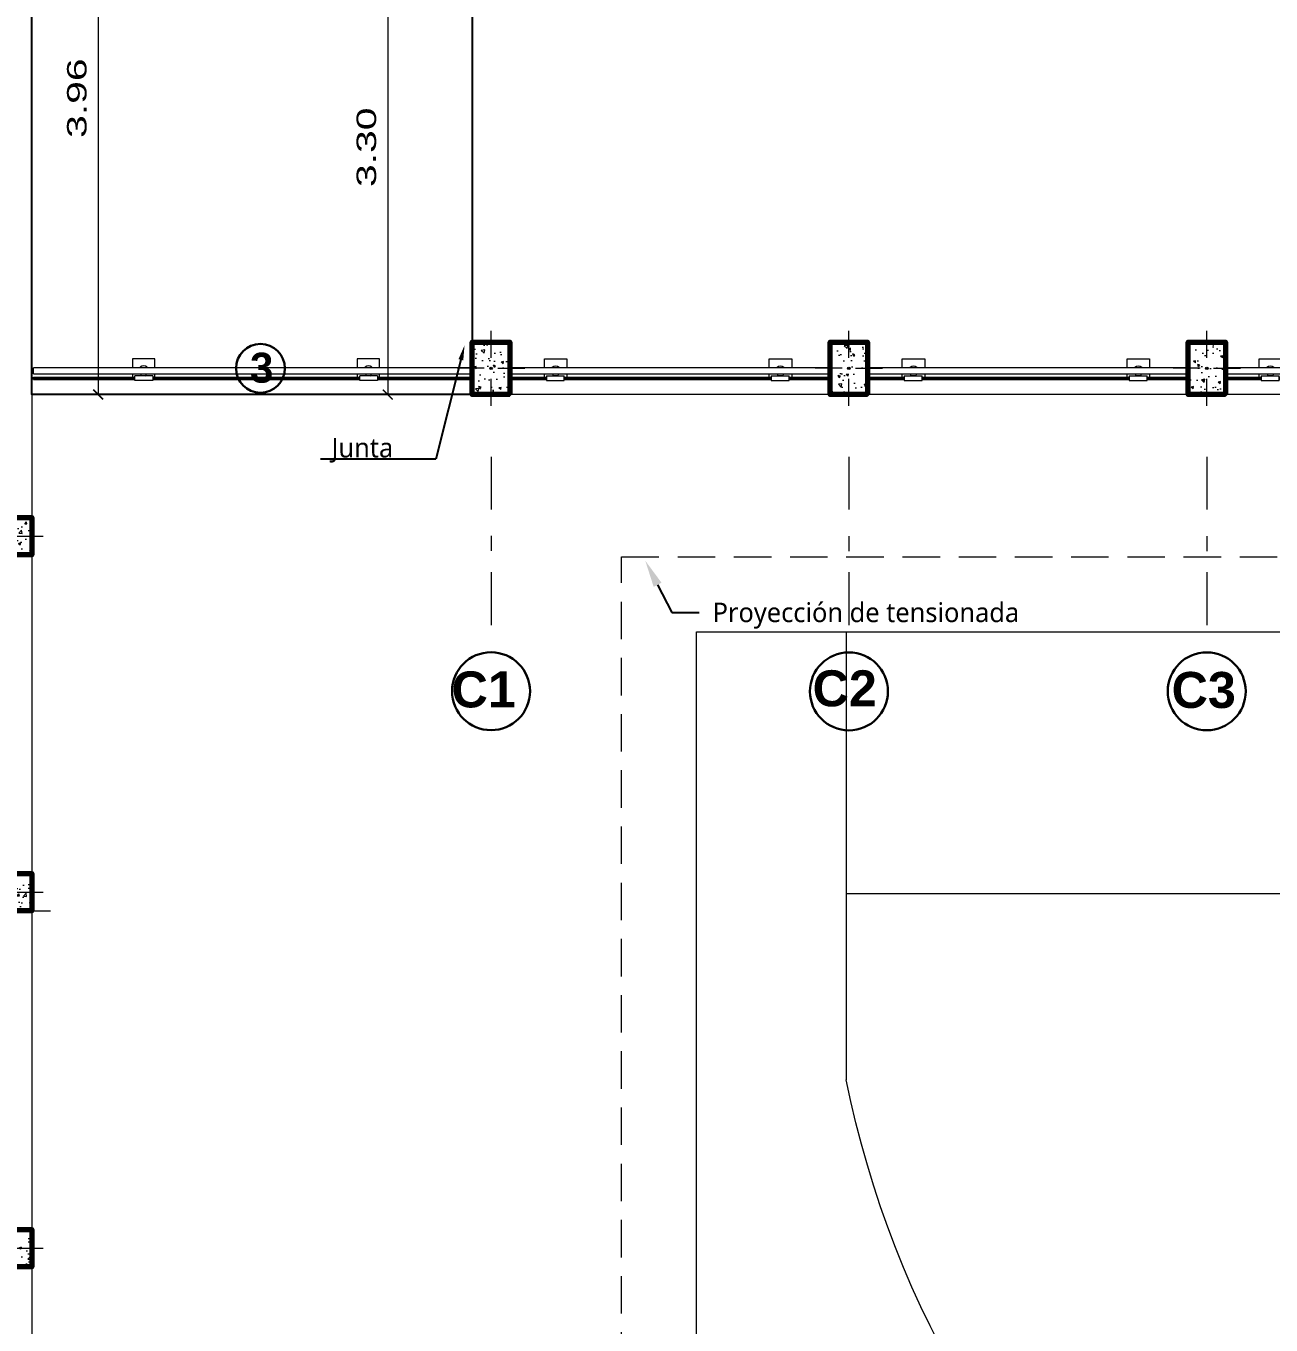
# Model space of a CAD drawing. Header units: millimetres. Extents: x 1 to 121, y 0 to 90.
# Drawn here: x 28.68 to 36.99, y 51.29 to 59.96 of the extents above; entities that cross this region are included whole.
import ezdxf
from ezdxf import colors
from ezdxf.entities.mleader import LeaderData, LeaderLine
from ezdxf.math import Vec2, Vec3

# ---------------------------------------------------------------- set-up
doc = ezdxf.new("R2010")
doc.units = ezdxf.units.MM
for name, pattern in [('CONTINUA', [0]), ('DASHED2', [0.375, 0.25, -0.125]), ('Dot & Dashed', [0.670278, 0.352778, -0.176389, 0, -0.141111]), ('HIDDEN2', [0.1875, 0.125, -0.0625])]:
    doc.linetypes.add(name, pattern=pattern)
for name, color, linetype, lineweight in [('05', 152, 'Continuous', 50), ('0_Pluma_Nº__1', 253, 'Continuous', 9), ('0_Pluma_Nº__2', 250, 'Continuous', 20), ('A-FLOR-HRAL', 11, 'Continuous', 9), ('barandas tipo 1', 200, 'Continuous', 20), ('COLUMNAS 50', 32, 'Continuous', 70), ('cotas', 7, 'Continuous', 5), ('Cotas varias El', 253, 'Continuous', 13), ('GRAFO 0 BLANCO', 7, 'Continuous', 0), ('GRAFO 3', 22, 'Continuous', 30), ('GRAFO 4', 7, 'Continuous', 30), ('letras sr', 7, 'Continuous', 5), ('Proyeccciones', 1, 'DASHED2', 18), ('proyecciones', 1, 'DASHED2', 5)]:
    doc.layers.add(name, color=color, linetype=linetype, lineweight=lineweight)
doc.styles.add('Generales', font='trebuc.ttf', dxfattribs={"height": 0.1})
doc.styles.add('GENERATED_STYLE_1', font='arialbd.ttf')
doc.styles.add('Roberto', font='arial.ttf', dxfattribs={"width": 1.5})
doc.dimstyles.new('1EJESB', dxfattribs={"dimscale": 0, "dimtxt": 0.13, "dimasz": 0.0655, "dimexe": 0.12, "dimexo": 0.12, "dimgap": 0.0755, "dimtad": 1, "dimzin": 4, "dimdsep": 46, "dimtxsty": 'Roberto', "dimblk": 'ARCHTICK', "dimcen": 0.065, "dimclrd": 7, "dimclre": 251, "dimclrt": 7, "dimaunit": 1, "dimadec": 0, "dimazin": 1, "dimtfac": 1, "dimtix": 1, "dimtofl": 0, "dimtmove": 0, "dimatfit": 3, "dimldrblk": 'ARROW', "dimfxl": 1, "dimtolj": 1, "dimtzin": 4, "dimlwd": 9, "dimlwe": 9, "dimarcsym": 0})

# ---------------------------------------------------------------- blocks, each defined once
blk = doc.blocks.new('columna pasillos')
at = {"layer": 'GRAFO 0 BLANCO'}
h = blk.add_hatch(dxfattribs=at)
h.set_pattern_fill('AR-CONC', color=256, scale=0.024, angle=-90)
h.set_pattern_definition([(320, (0, 0), (-0.015060515, -0.17214244), [0.018, -0.198]), (265, (0, 0), (0.18052611, 0.03330032), [0.0144, -0.1584]), (10.45144, (-0.00126, -0.01435), (0.1654656, -0.13884213), [0.01529765, -0.16827411]), (316.1842, (0.048, -7e-10), (-0.03972463, -0.25613792), [0.027, -0.297]), (6.63563, (0.0447, -0.02134), (0.23378846, -0.22431887), [0.02294648, -0.2524113]), (261.18416, (0.048, -7e-10), (0.23378846, -0.22431887), [0.0216, -0.2376]), (291, (0.036, -0.024), (-0.096628536, -0.14325769), [0.018, -0.198]), (236, (0.036, -0.024), (0.17403601, -0.05839568), [0.0144, -0.1584]), (341.45144, (0.02795, -0.03594), (0.07740747, -0.20165337), [0.01529765, -0.16827411]), (307.5, (0, 0), (0.079894525, -0.002918366), [0, -0.15648, 0, -0.1608, 0, -0.159]), (277.5, (0, 0), (0.09465881, -0.06313669), [0, -0.09168, 0, -0.15288, 0, -0.0606]), (237.5, (7e-10, 0.05352), (-0.005413171, -0.128117385), [0, -0.06, 0, -0.1872, 0, -0.2484]), (227.5, (1e-09, 0.07752), (0.024025194, -0.13996468), [0, -0.078, 0, -0.12432, 0, -0.1764])])
h.paths.add_polyline_path([(-235.5347, 35.024), (-235.7847, 35.024), (-235.7847, 34.674), (-235.5347, 34.674)])
h.paths.add_polyline_path([(-235.651, 34.849, -1), (-235.6684, 34.849, -1)], flags=16)
at = {"layer": 'COLUMNAS 50', "color": 1, "linetype": 'Continuous', "lineweight": 9}
for p, q in [((-235.6597, 35.099), (-235.6597, 34.919)), ((-235.7047, 34.849), (-235.8847, 34.849)), ((-235.6147, 34.849), (-235.4347, 34.849)), ((-235.6597, 34.779), (-235.6597, 34.599))]:
    blk.add_line(p, q, dxfattribs=at)
at = {"layer": 'COLUMNAS 50', "linetype": 'Continuous'}
blk.add_lwpolyline([(-235.7847, 35.024), (-235.5347, 35.024), (-235.5347, 34.674), (-235.7847, 34.674)], close=True, dxfattribs=at)
at = {"layer": 'COLUMNAS 50', "color": 1, "linetype": 'Continuous', "lineweight": 9}
blk.add_circle((-235.6597, 34.849), 0.00871, dxfattribs=at)
blk.add_point((-235.6597, 34.849), dxfattribs=at)
blk = doc.blocks.new('Barandilla - 50 x 12mm-V7-Nivel 2')
at = {"layer": 'A-FLOR-HRAL'}
for p, q in [((-26.6, 93), (-88, 93)), ((-88, 93), (-88, 18.2)), ((34.1, 93), (13.1, 93)), ((-88, 18.2), (-88, -56.6)), ((24.9, 2.6), (25.1, 33.6)), ((27, 79.4), (57, 79.4)), ((27, 79.4), (27, -39.6)), ((57, 79.4), (57, -39.6)), ((-88, -56.6), (-26.6, -56.6)), ((13, -56.6), (34.1, -56.6)), ((57, -39.6), (27, -39.6))]:
    blk.add_line(p, q, dxfattribs=at)
for centre, radius, start, end in [((-0.6, 18.2), 39.4, 144.03454, 215.40425), ((-19.3, -77.8), 119.9, 93.50886, 96.31867), ((-19.3, -77.8), 119.9, 68.28199, 74.23071), ((-18.3, 114.4), 119.9, 285.2938, 291.1568), ((-18.3, 114.4), 119.9, 263.12012, 266.04278)]:
    blk.add_arc(centre, radius, start, end, dxfattribs=at)
blk = doc.blocks.new('Barandilla - 50 x 12mm-V8-Nivel 2')
at = {"layer": 'A-FLOR-HRAL'}
for p, q in [((-26.8, 93), (-88, 93)), ((-88, 93), (-88, 18.2)), ((34.1, 93), (13.2, 93)), ((-88, 18.2), (-88, -56.6)), ((24.9, 2.6), (25.1, 33.6)), ((27, 79.4), (57, 79.4)), ((27, 79.4), (27, -39.6)), ((57, 79.4), (57, -39.6)), ((-88, -56.6), (-26.8, -56.6)), ((13.2, -56.6), (34.1, -56.6)), ((57, -39.6), (27, -39.6))]:
    blk.add_line(p, q, dxfattribs=at)
for centre, radius, start, end in [((-0.6, 18.2), 39.4, 144.03454, 215.40425), ((-19.3, -77.8), 119.9, 93.58403, 96.31867), ((-18.3, 114.4), 119.9, 285.37611, 291.1568), ((-19.3, -77.8), 119.9, 68.28199, 74.15247), ((-18.3, 114.4), 119.9, 263.12012, 265.9625)]:
    blk.add_arc(centre, radius, start, end, dxfattribs=at)
blk = doc.blocks.new('Barandilla - Barandilla-557865-Nivel 2')
at = {"layer": 'A-FLOR-HRAL'}
for p, q in [((47722.7, 72178.7), (44789.5, 72178.7)), ((44789.5, 72138.7), (44789.5, 72178.7)), ((44789.5, 72138.7), (47722.7, 72138.7)), ((44789.5, 72109.8), (44789.5, 72117.8)), ((44789.5, 72117.8), (45466.5, 72117.8)), ((45585.5, 72117.8), (46966.5, 72117.8)), ((47085.5, 72117.8), (47722.7, 72117.8)), ((44789.5, 72108.3), (44789.5, 72109.8)), ((44789.5, 72109.8), (45466.5, 72109.8)), ((44789.5, 72100.3), (44789.5, 72108.3)), ((44789.5, 72108.3), (45466.5, 72108.3)), ((44789.5, 72100.3), (45466.5, 72100.3)), ((45585.5, 72109.8), (46966.5, 72109.8)), ((45585.5, 72108.3), (46966.5, 72108.3)), ((45585.5, 72100.3), (46966.5, 72100.3)), ((47085.5, 72109.8), (47722.7, 72109.8)), ((47085.5, 72108.3), (47722.7, 72108.3)), ((47085.5, 72100.3), (47722.7, 72100.3))]:
    blk.add_line(p, q, dxfattribs=at)
at = {"rotation": 269.9999999999998}
for name, p in [('Barandilla - 50 x 12mm-V8-Nivel 2', (45506.1, 72151.9)), ('Barandilla - 50 x 12mm-V7-Nivel 2', (47006.1, 72151.9))]:
    blk.add_blockref(name, p, dxfattribs=at)
blk = doc.blocks.new('Barandilla - 50 x 12mm-V9-Nivel 2')
at = {"layer": 'A-FLOR-HRAL'}
for p, q in [((-26.7, 93), (-88, 93)), ((-88, 93), (-88, 18.2)), ((34.1, 93), (13.2, 93)), ((-88, 18.2), (-88, -56.6)), ((24.9, 2.6), (25.1, 33.6)), ((27, 79.4), (57, 79.4)), ((27, 79.4), (27, -39.6)), ((57, 79.4), (57, -39.6)), ((-88, -56.6), (-26.7, -56.6)), ((13.2, -56.6), (34.1, -56.6)), ((57, -39.6), (27, -39.6))]:
    blk.add_line(p, q, dxfattribs=at)
for centre, radius, start, end in [((-0.6, 18.2), 39.4, 144.03454, 215.40425), ((-19.3, -77.8), 119.9, 93.54165, 96.31867), ((-18.3, 114.4), 119.9, 285.37611, 291.1568), ((-19.3, -77.8), 119.9, 68.28199, 74.15247), ((-18.3, 114.4), 119.9, 263.12012, 266.01189)]:
    blk.add_arc(centre, radius, start, end, dxfattribs=at)
blk = doc.blocks.new('Barandilla - 50 x 12mm-V10-Nivel 2')
at = {"layer": 'A-FLOR-HRAL'}
for p, q in [((-26.8, 93), (-88, 93)), ((-88, 93), (-88, 18.2)), ((34.1, 93), (13.1, 93)), ((-88, 18.2), (-88, -56.6)), ((24.9, 2.6), (25.1, 33.6)), ((27, 79.4), (57, 79.4)), ((27, 79.4), (27, -39.6)), ((57, 79.4), (57, -39.6)), ((-88, -56.6), (-26.8, -56.6)), ((13.1, -56.6), (34.1, -56.6)), ((57, -39.6), (27, -39.6))]:
    blk.add_line(p, q, dxfattribs=at)
for centre, radius, start, end in [((-0.6, 18.2), 39.4, 144.03454, 215.40425), ((-19.3, -77.8), 119.9, 93.58403, 96.31867), ((-19.3, -77.8), 119.9, 68.28199, 74.2086), ((-18.3, 114.4), 119.9, 285.32596, 291.1568), ((-18.3, 114.4), 119.9, 263.12012, 265.9625)]:
    blk.add_arc(centre, radius, start, end, dxfattribs=at)
blk = doc.blocks.new('Barandilla - Barandilla-557970-Nivel 2')
at = {"layer": 'A-FLOR-HRAL'}
for p, q in [((50110.2, 72178.7), (47972.7, 72178.7)), ((47972.7, 72138.7), (50110.2, 72138.7)), ((47972.7, 72117.8), (48212.1, 72117.8)), ((48331.1, 72117.8), (49712.1, 72117.8)), ((49831.1, 72117.8), (50110.2, 72117.8)), ((47972.7, 72109.8), (48212.1, 72109.8)), ((47972.7, 72108.3), (48212.1, 72108.3)), ((47972.7, 72100.3), (48212.1, 72100.3)), ((48331.1, 72109.8), (49712.1, 72109.8)), ((48331.1, 72108.3), (49712.1, 72108.3)), ((48331.1, 72100.3), (49712.1, 72100.3)), ((49831.1, 72109.8), (50110.2, 72109.8)), ((49831.1, 72108.3), (50110.2, 72108.3)), ((49831.1, 72100.3), (50110.2, 72100.3))]:
    blk.add_line(p, q, dxfattribs=at)
at = {"extrusion": (0, 0, -1), "zscale": -1, "rotation": 270.0000000000002}
for name, p in [('Barandilla - 50 x 12mm-V9-Nivel 2', (-48291.4, 72151.9)), ('Barandilla - 50 x 12mm-V10-Nivel 2', (-49791.4, 72151.9))]:
    blk.add_blockref(name, p, dxfattribs=at)
blk = doc.blocks.new('Barandilla - 50 x 12mm-V11-Nivel 2')
at = {"layer": 'A-FLOR-HRAL'}
for p, q in [((-26.7, 93), (-88, 93)), ((-88, 93), (-88, 18.2)), ((34.1, 93), (13.2, 93)), ((-88, 18.2), (-88, -56.6)), ((24.9, 2.6), (25.1, 33.6)), ((27, 79.4), (57, 79.4)), ((27, 79.4), (27, -39.6)), ((57, 79.4), (57, -39.6)), ((-88, -56.6), (-26.7, -56.6)), ((13.2, -56.6), (34.1, -56.6)), ((57, -39.6), (27, -39.6))]:
    blk.add_line(p, q, dxfattribs=at)
for centre, radius, start, end in [((-0.6, 18.2), 39.4, 144.03454, 215.40425), ((-19.3, -77.8), 119.9, 93.54165, 96.31867), ((-18.3, 114.4), 119.9, 285.37611, 291.1568), ((-19.3, -77.8), 119.9, 68.28199, 74.15247), ((-18.3, 114.4), 119.9, 263.12012, 266.0119)]:
    blk.add_arc(centre, radius, start, end, dxfattribs=at)
blk = doc.blocks.new('Barandilla - 50 x 12mm-V12-Nivel 2')
at = {"layer": 'A-FLOR-HRAL'}
for p, q in [((-26.8, 93), (-88, 93)), ((-88, 93), (-88, 18.2)), ((34.1, 93), (13.1, 93)), ((-88, 18.2), (-88, -56.6)), ((24.9, 2.6), (25.1, 33.6)), ((27, 79.4), (57, 79.4)), ((27, 79.4), (27, -39.6)), ((57, 79.4), (57, -39.6)), ((-88, -56.6), (-26.8, -56.6)), ((13.1, -56.6), (34.1, -56.6)), ((57, -39.6), (27, -39.6))]:
    blk.add_line(p, q, dxfattribs=at)
for centre, radius, start, end in [((-0.6, 18.2), 39.4, 144.03454, 215.40425), ((-19.3, -77.8), 119.9, 93.58403, 96.31867), ((-19.3, -77.8), 119.9, 68.28199, 74.20861), ((-18.3, 114.4), 119.9, 285.32596, 291.1568), ((-18.3, 114.4), 119.9, 263.12012, 265.9625)]:
    blk.add_arc(centre, radius, start, end, dxfattribs=at)
blk = doc.blocks.new('Barandilla - Barandilla-558046-Nivel 2')
at = {"layer": 'A-FLOR-HRAL'}
for p, q in [((52497.7, 72178.7), (50360.2, 72178.7)), ((50360.2, 72138.7), (52497.7, 72138.7)), ((50360.2, 72117.8), (50599.6, 72117.8)), ((50718.6, 72117.8), (52099.6, 72117.8)), ((52218.6, 72117.8), (52497.7, 72117.8)), ((50360.2, 72109.8), (50599.6, 72109.8)), ((50360.2, 72108.3), (50599.6, 72108.3)), ((50360.2, 72100.3), (50599.6, 72100.3)), ((50718.6, 72109.8), (52099.6, 72109.8)), ((50718.6, 72108.3), (52099.6, 72108.3)), ((50718.6, 72100.3), (52099.6, 72100.3)), ((52218.6, 72109.8), (52497.7, 72109.8)), ((52218.6, 72108.3), (52497.7, 72108.3)), ((52218.6, 72100.3), (52497.7, 72100.3))]:
    blk.add_line(p, q, dxfattribs=at)
at = {"extrusion": (0, 0, -1), "zscale": -1, "rotation": 270.0000000000002}
for name, p in [('Barandilla - 50 x 12mm-V11-Nivel 2', (-50678.9, 72151.9)), ('Barandilla - 50 x 12mm-V12-Nivel 2', (-52178.9, 72151.9))]:
    blk.add_blockref(name, p, dxfattribs=at)
blk = doc.blocks.new('Barandilla - 50 x 12mm-V13-Nivel 2')
at = {"layer": 'A-FLOR-HRAL'}
for p, q in [((-26.7, 93), (-88, 93)), ((-88, 93), (-88, 18.2)), ((34.1, 93), (13.2, 93)), ((-88, 18.2), (-88, -56.6)), ((24.9, 2.6), (25.1, 33.6)), ((27, 79.4), (57, 79.4)), ((27, 79.4), (27, -39.6)), ((57, 79.4), (57, -39.6)), ((-88, -56.6), (-26.7, -56.6)), ((13.2, -56.6), (34.1, -56.6)), ((57, -39.6), (27, -39.6))]:
    blk.add_line(p, q, dxfattribs=at)
for centre, radius, start, end in [((-0.6, 18.2), 39.4, 144.03454, 215.40425), ((-19.3, -77.8), 119.9, 93.54236, 96.31867), ((-18.3, 114.4), 119.9, 285.37611, 291.1568), ((-19.3, -77.8), 119.9, 68.28199, 74.15247), ((-18.3, 114.4), 119.9, 263.12012, 266.01122)]:
    blk.add_arc(centre, radius, start, end, dxfattribs=at)
blk = doc.blocks.new('Barandilla - 50 x 12mm-V14-Nivel 2')
at = {"layer": 'A-FLOR-HRAL'}
for p, q in [((-26.8, 93), (-88, 93)), ((-88, 93), (-88, 18.2)), ((34.1, 93), (13.1, 93)), ((-88, 18.2), (-88, -56.6)), ((24.9, 2.6), (25.1, 33.6)), ((27, 79.4), (57, 79.4)), ((27, 79.4), (27, -39.6)), ((57, 79.4), (57, -39.6)), ((-88, -56.6), (-26.8, -56.6)), ((13.1, -56.6), (34.1, -56.6)), ((57, -39.6), (27, -39.6))]:
    blk.add_line(p, q, dxfattribs=at)
for centre, radius, start, end in [((-0.6, 18.2), 39.4, 144.03454, 215.40425), ((-19.3, -77.8), 119.9, 93.58403, 96.31867), ((-19.3, -77.8), 119.9, 68.28199, 74.20794), ((-18.3, 114.4), 119.9, 285.32666, 291.1568), ((-18.3, 114.4), 119.9, 263.12012, 265.9625)]:
    blk.add_arc(centre, radius, start, end, dxfattribs=at)
blk = doc.blocks.new('Barandilla - Barandilla-558120-Nivel 2')
at = {"layer": 'A-FLOR-HRAL'}
for p, q in [((54872.7, 72178.7), (52747.7, 72178.7)), ((52747.7, 72138.7), (54872.7, 72138.7)), ((52747.7, 72117.8), (52980.8, 72117.8)), ((53099.8, 72117.8), (54480.8, 72117.8)), ((54599.8, 72117.8), (54872.7, 72117.8)), ((52747.7, 72109.8), (52980.8, 72109.8)), ((52747.7, 72108.3), (52980.8, 72108.3)), ((52747.7, 72100.3), (52980.8, 72100.3)), ((53099.8, 72109.8), (54480.8, 72109.8)), ((53099.8, 72108.3), (54480.8, 72108.3)), ((53099.8, 72100.3), (54480.8, 72100.3)), ((54599.8, 72109.8), (54872.7, 72109.8)), ((54599.8, 72108.3), (54872.7, 72108.3)), ((54599.8, 72100.3), (54872.7, 72100.3))]:
    blk.add_line(p, q, dxfattribs=at)
at = {"extrusion": (0, 0, -1), "zscale": -1, "rotation": 270.0000000000002}
for name, p in [('Barandilla - 50 x 12mm-V13-Nivel 2', (-53060.2, 72151.9)), ('Barandilla - 50 x 12mm-V14-Nivel 2', (-54560.2, 72151.9))]:
    blk.add_blockref(name, p, dxfattribs=at)
blk = doc.blocks.new('_ArchTick')
at = {"color": 0, "linetype": 'ByBlock', "const_width": 0.15}
blk.add_lwpolyline([(-0.5, -0.5), (0.5, 0.5)], dxfattribs=at)
blk = doc.blocks.new('*D245')
at = {"color": 251, "linetype": 'CONTINUA', "lineweight": 9, "transparency": 16777216}
for p, q in [((29.4599, 61.4535), (29.0463, 61.4535)), ((29.4599, 57.4985), (29.0463, 57.4985))]:
    blk.add_line(p, q, dxfattribs=at)
at = {"color": 7, "linetype": 'CONTINUA', "lineweight": 9, "transparency": 16777216}
blk.add_line((29.1663, 61.4535), (29.1663, 57.4985), dxfattribs=at)
at = {"layer": 'Defpoints', "color": 0, "transparency": 16777216}
for p in [(29.5799, 61.4535), (29.1663, 57.4985), (29.5799, 57.4985)]:
    blk.add_point(p, dxfattribs=at)
at = {"color": 7, "lineweight": 9, "transparency": 16777216, "xscale": 0.0655, "yscale": 0.0655, "zscale": 0.0655}
for p, rotation in [((29.1663, 61.4535), 90), ((29.1663, 57.4985), 270)]:
    blk.add_blockref('_ArchTick', p, dxfattribs=dict(at, rotation=rotation))
at = {"color": 7, "transparency": 16777216, "insert": (29.0243, 59.476), "char_height": 0.13, "attachment_point": 5, "rotation": 90, "style": 'Roberto'}
blk.add_mtext('\\A1;3.96', dxfattribs=at)
blk = doc.blocks.new('ARROW')
at = {"layer": 'cotas', "color": 1, "ltscale": 0.5}
blk.add_line((2.5, 0), (-2.5, 0), dxfattribs=at)
at = {"layer": 'cotas', "const_width": 0.635}
blk.add_lwpolyline([(-0.32, 0, 1), (0.32, 0, 1)], format="xyb", close=True, dxfattribs=at)
blk = doc.blocks.new('*D247')
at = {"color": 251, "linetype": 'CONTINUA', "lineweight": 9, "transparency": 16777216}
for p, q in [((31.542, 60.7985), (30.9781, 60.7985)), ((31.542, 57.4984), (30.9781, 57.4984))]:
    blk.add_line(p, q, dxfattribs=at)
at = {"color": 7, "linetype": 'CONTINUA', "lineweight": 9, "transparency": 16777216}
blk.add_line((31.0981, 60.7985), (31.0981, 57.4984), dxfattribs=at)
at = {"layer": 'Defpoints', "color": 0, "transparency": 16777216}
for p in [(31.662, 60.7985), (31.0981, 57.4984), (31.662, 57.4984)]:
    blk.add_point(p, dxfattribs=at)
at = {"color": 7, "lineweight": 9, "transparency": 16777216, "xscale": 0.0655, "yscale": 0.0655, "zscale": 0.0655}
for p, rotation in [((31.0981, 60.7985), 90), ((31.0981, 57.4984), 270)]:
    blk.add_blockref('_ArchTick', p, dxfattribs=dict(at, rotation=rotation))
at = {"color": 7, "transparency": 16777216, "insert": (30.9561, 59.1484), "char_height": 0.13, "attachment_point": 5, "rotation": 90, "style": 'Roberto'}
blk.add_mtext('\\A1;3.30', dxfattribs=at)
blk = doc.blocks.new('CANCHA TOTAL')
at = {"layer": '0_Pluma_Nº__1'}
for p, q in [((880.4818, -116.4449), (865.4818, -116.4449)), ((880.4818, -116.4449), (865.4818, -116.4449)), ((879.4818, -116.4449), (879.4818, -119.4349)), ((879.4818, -116.4449), (879.4818, -119.4349)), ((880.4818, -144.4449), (880.4818, -116.4449)), ((880.4818, -144.4449), (880.4818, -116.4449)), ((866.4818, -118.1949), (879.4818, -118.1949))]:
    blk.add_line(p, q, dxfattribs=at)
blk.add_arc((872.9818, -118.1365), 6.6284, 191.29649, 348.70351, dxfattribs=at)

msp = doc.modelspace()

# ---------------------------------------------------------------- linework, layer by layer
msp.add_lwpolyline([(28.724, 61.4535), (31.662, 61.4535), (31.662, 57.4985), (28.724, 57.4985)], close=True)
at = {"layer": '05'}
for points in [[(31.912, 57.8485), (31.662, 57.8485), (31.662, 57.4985), (31.912, 57.4985)], [(34.2995, 57.8485), (34.0495, 57.8485), (34.0495, 57.4985), (34.2995, 57.4985)], [(36.687, 57.8485), (36.437, 57.8485), (36.437, 57.4985), (36.687, 57.4985)]]:
    msp.add_lwpolyline(points, close=True, dxfattribs=at)
at = {"layer": 'barandas tipo 1'}
msp.add_line((28.724, 57.4985), (28.724, 38.4545), dxfattribs=at)
at = {"layer": 'Cotas varias El', "linetype": 'Dot & Dashed'}
for p, q in [((31.787, 57.0838), (31.787, 55.7789)), ((34.1745, 57.0834), (34.1745, 55.7784)), ((36.562, 57.0834), (36.562, 55.7784))]:
    msp.add_line(p, q, dxfattribs=at)
at = {"layer": 'Cotas varias El'}
msp.add_lwpolyline([(60.462, 60.7985), (60.462, 57.4985), (31.662, 57.4984), (31.662, 60.7985)], dxfattribs=at)
at = {"layer": 'GRAFO 3', "linetype": 'Continuous'}
msp.add_circle((30.2488, 57.6735), 0.1628, dxfattribs=at)
at = {"layer": 'GRAFO 4', "linetype": 'Continuous'}
for centre in [(31.787, 55.5189), (34.1745, 55.5179), (36.562, 55.5184)]:
    msp.add_circle(centre, 0.26, dxfattribs=at)
at = {"layer": 'Proyeccciones'}
msp.add_lwpolyline([(32.6573, 56.4163), (48.6573, 56.4163), (48.6573, 26.6163), (32.6573, 26.6163)], close=True, dxfattribs=at)
at = {"layer": 'proyecciones', "linetype": 'HIDDEN2'}
msp.add_line((28.724, 54.0536), (28.874, 54.0536), dxfattribs=at)

# ---------------------------------------------------------------- block references
at = {"layer": '0_Pluma_Nº__2', "xscale": -1}
msp.add_blockref('CANCHA TOTAL', (913.6391, 172.3612), dxfattribs=at)
msp.add_blockref('CANCHA TOTAL', (913.6391, 172.3612), dxfattribs=at)
at = {"layer": 'A-FLOR-HRAL', "xscale": 0.001, "yscale": 0.001, "zscale": 0.001}
for name in ['Barandilla - Barandilla-557865-Nivel 2', 'Barandilla - Barandilla-557970-Nivel 2', 'Barandilla - Barandilla-558046-Nivel 2', 'Barandilla - Barandilla-558120-Nivel 2']:
    msp.add_blockref(name, (-16.0552, -14.5025), dxfattribs=at)
at = {"layer": 'COLUMNAS 50'}
for p, rotation in [((-203.8726, 92.5225), 180), ((-201.4852, 92.5225), 180), ((-199.0976, 92.5225), 180), ((63.398, 292.2132), 90), ((63.398, 289.8382), 90), ((63.398, 287.4632), 90)]:
    msp.add_blockref('columna pasillos', p, dxfattribs=dict(at, rotation=rotation))

# ---------------------------------------------------------------- texts
at = {"attachment_point": 9, "rotation": 0, "style": 'GENERATED_STYLE_1'}
for s, insert, char_height, width in [('3', (30.3348, 57.5744), 0.2, 8.425260489275389e-15), ('C1', (31.9524, 55.4076), 0.24, 1.011031258713047e-14), ('C2', (34.3609, 55.4149), 0.24, 1.011031258713047e-14), ('C3', (36.756, 55.4036), 0.24, 1.011031258713047e-14)]:
    msp.add_mtext(s, dxfattribs=dict(at, insert=insert, char_height=char_height, width=width))

# ---------------------------------------------------------------- dimensions: what is measured, and where the dimension line sits
for base, p1, p2, picture, middle in [((29.16626, 57.49847), (29.57994, 61.45355), (29.57994, 57.49847), '*D245', (29.02434, 59.47601)), ((31.0981, 57.4984), (31.662, 60.7985), (31.662, 57.4984), '*D247', (30.9561, 59.1484))]:
    dim = msp.add_linear_dim(base=base, p1=p1, p2=p2, angle=90, dimstyle='1EJESB', override={"dimscale": 1})
    dim.commit()
    dim.dimension.update_dxf_attribs({"geometry": picture, "text_midpoint": middle})

# ---------------------------------------------------------------- leaders
at = {"layer": 'letras sr'}
ml = msp.add_multileader_mtext('Standard', dxfattribs=at)
ml.set_content('{\\H1.13043x;Junta\\H0.76924x; } ', color=256, style='Generales')
ml.set_leader_properties()
ml.build(insert=Vec2(0, 0))
ml.multileader.update_dxf_attribs({"text_right_attachment_type": 6, "dogleg_length": 0.36, "arrow_head_size": 0.1})
ctx = ml.context
ctx.base_point, ctx.char_height, ctx.arrow_head_size, ctx.landing_gap_size, ctx.plane_origin = Vec3(30.6209, 57.1505), 0.115, 0.1, 0.09, Vec3(31.3344, 58.2043)
ctx.right_attachment, ctx.text_align_type = 6, 1
notes = []
notes.append((ctx, [(1, (1, 1, 0), (31.4189, 57.0679), (-1, 0), 0.1826, [(0, [(31.6102, 57.827)], 0, [])])]))
ctx.mtext.insert, ctx.mtext.alignment, ctx.mtext.flow_direction = Vec3(30.9286, 57.2089), 2, 5
ml = msp.add_multileader_mtext('Standard', dxfattribs=at)
ml.set_content('Proyección de tensionada', color=256, style='Generales')
ml.set_leader_properties()
ml.build(insert=Vec2(0, 0))
ml.multileader.update_dxf_attribs({"text_right_attachment_type": 6, "dogleg_length": 0.36, "arrow_head_size": 0.18})
ctx = ml.context
ctx.base_point, ctx.char_height, ctx.arrow_head_size, ctx.landing_gap_size, ctx.plane_origin = Vec3(33.1755, 56.0442), 0.13, 0.18, 0.09, Vec3(32.1058, 56.7253)
ctx.right_attachment = 6
notes.append((ctx, [(1, (1, 1, 0), (32.9929, 56.0442), (1, 0), 0.1826, [(0, [(32.8162, 56.3894)], 0, [])])]))
ctx.mtext.insert, ctx.mtext.rotation, ctx.mtext.width, ctx.mtext.flow_direction = Vec3(33.2655, 56.11), 6.283185, 1.981022, 5
for ctx, leaders in notes:
    for number, flags, end, landing, length, lines in leaders:
        leader = LeaderData()
        leader.index, (leader.has_last_leader_line, leader.has_dogleg_vector, leader.attachment_direction) = number, flags
        leader.last_leader_point, leader.dogleg_vector, leader.dogleg_length = Vec3(end), Vec3(landing), length
        for number, points, colour, breaks in lines:
            line = LeaderLine()
            line.index, line.vertices, line.color, line.breaks = number, Vec3.list(points), colors.encode_raw_color(colour), breaks
            leader.lines.append(line)
        ctx.leaders.append(leader)

doc.saveas('drawing.dxf')
